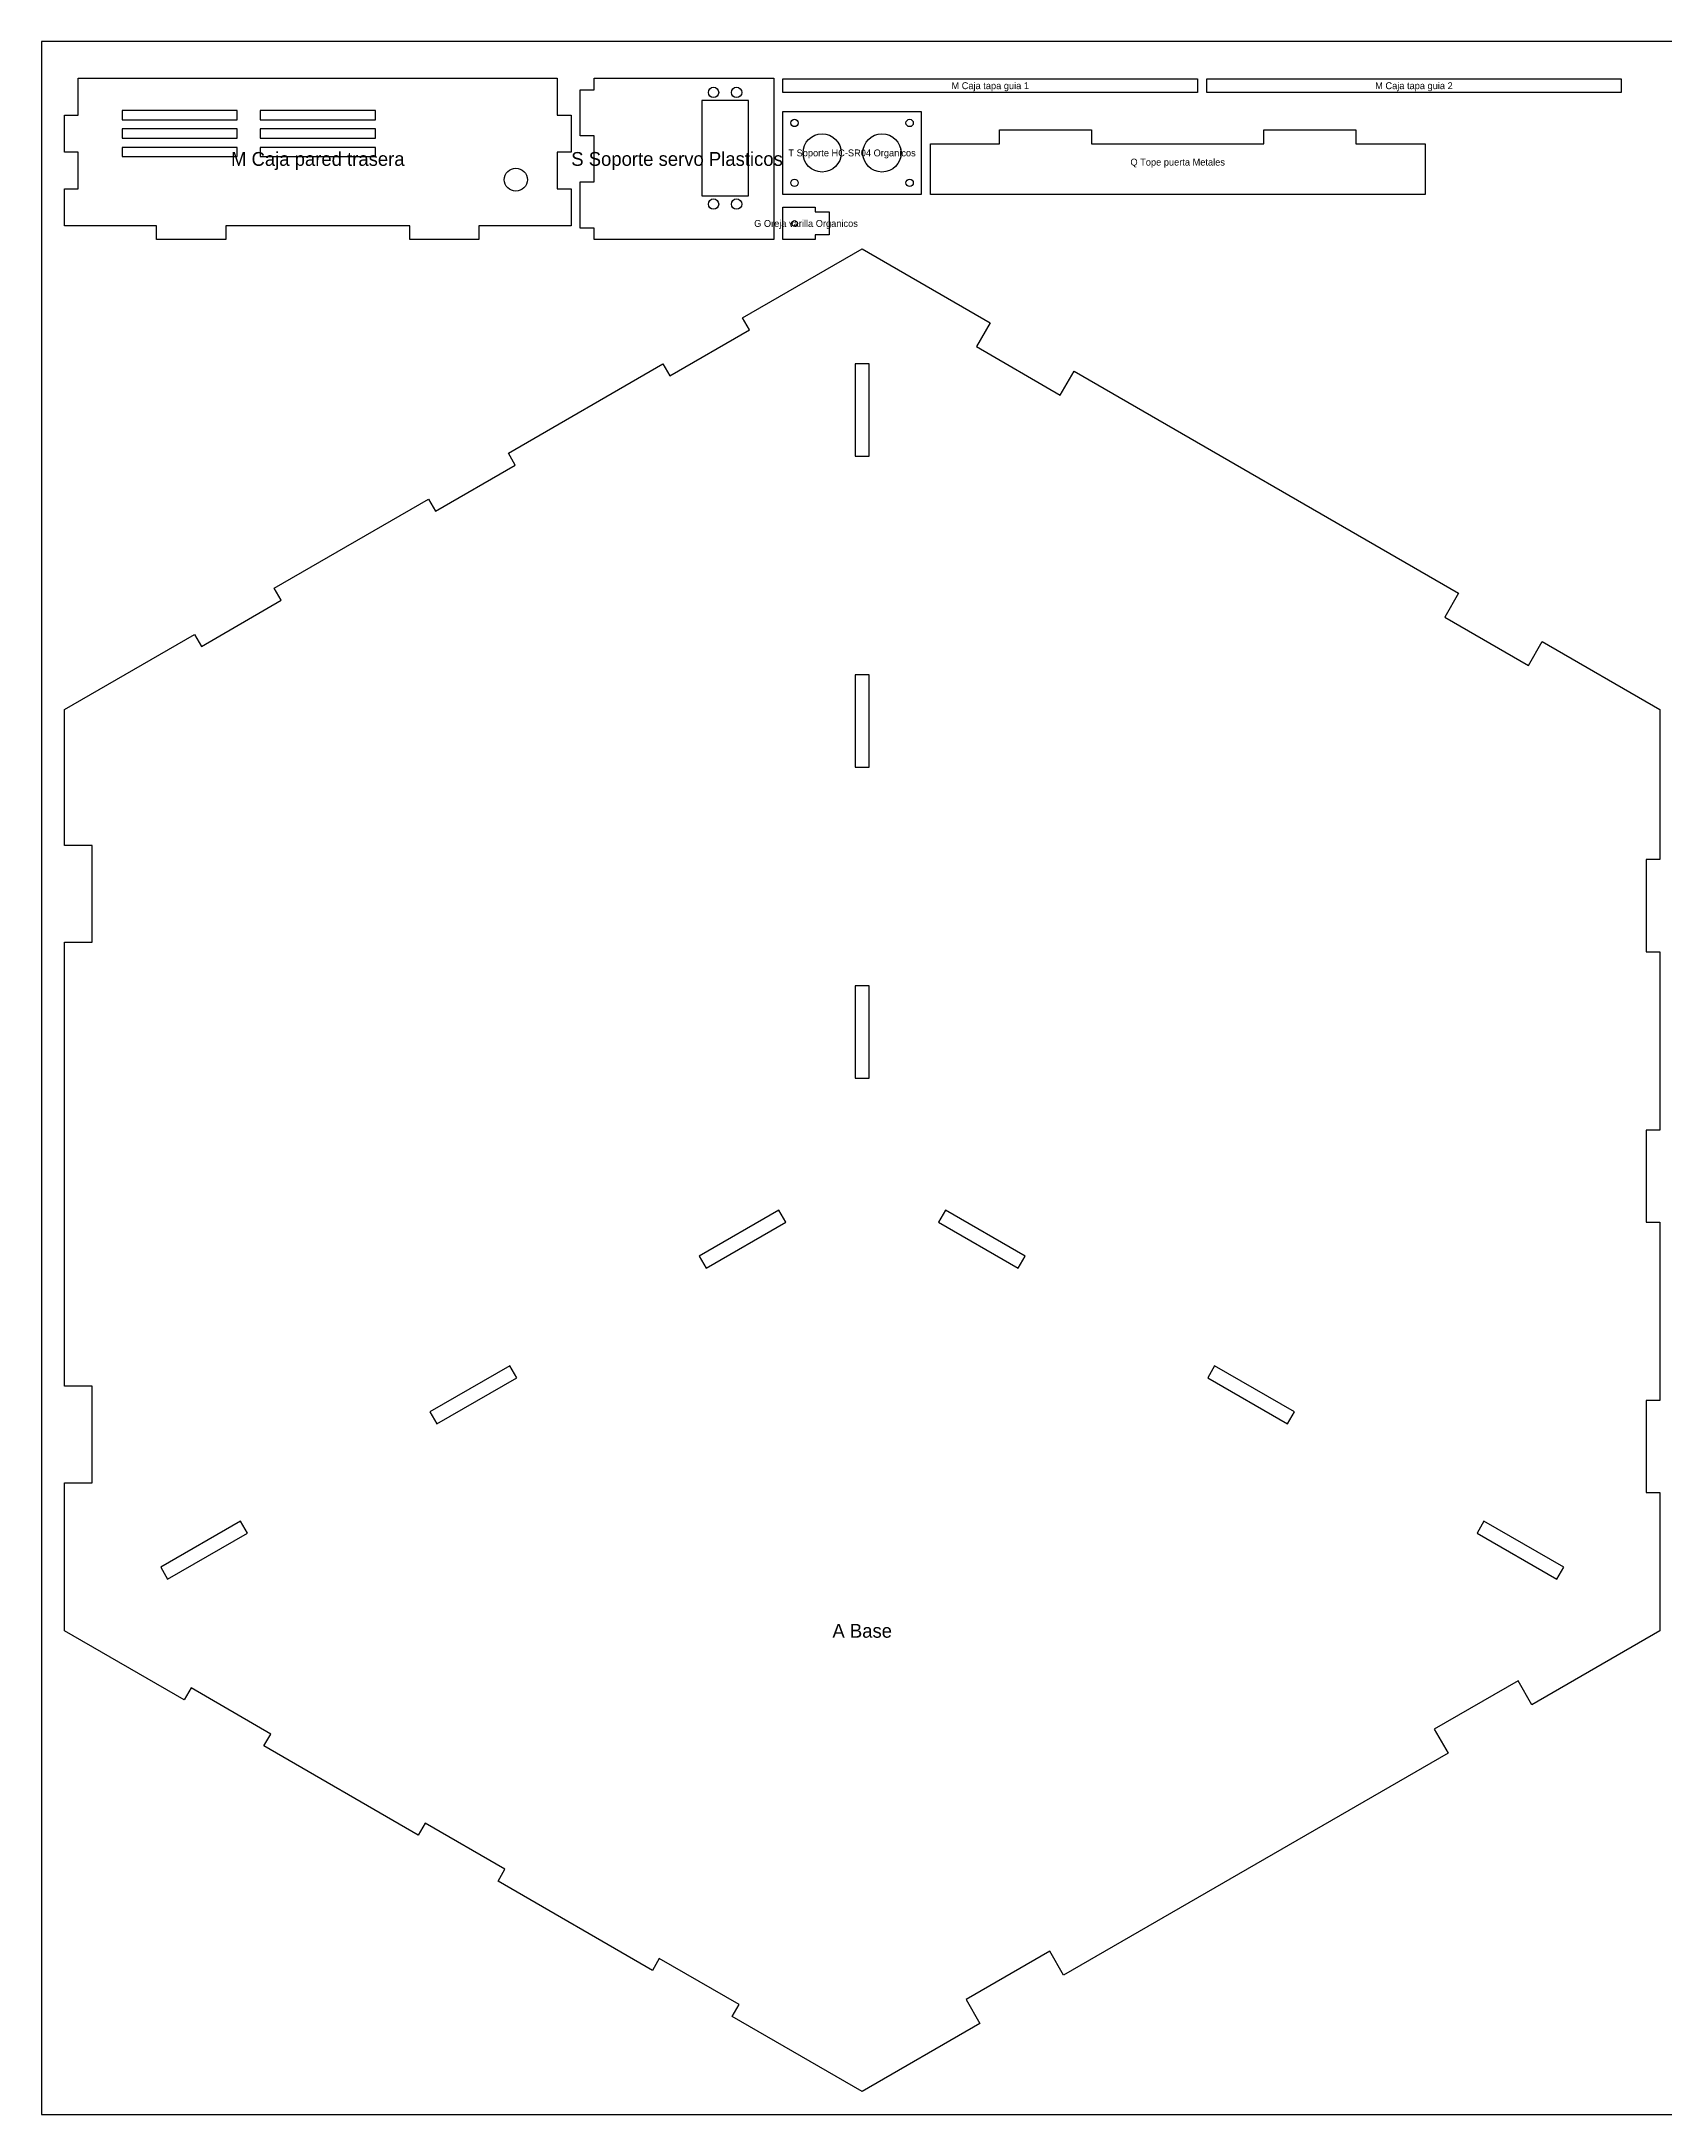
# Model space of a CAD drawing. Header units: millimetres. Extents: x 0 to 1300, y 0 to 900.
# Drawn here: x 0 to 705, y 0 to 900 of the extents above; entities that cross this region are included whole.
import ezdxf
from ezdxf.enums import TextEntityAlignment as Align

# ---------------------------------------------------------------- set-up
doc = ezdxf.new("R2010")
doc.units = ezdxf.units.MM
for name, color, linetype in [('CORTE', 1, 'Continuous'), ('ETIQUETAS_GRABAR', 5, 'Continuous'), ('PLANCHA_1300x900_NO_CORTAR', 8, 'Continuous')]:
    doc.layers.add(name, color=color, linetype=linetype)

msp = doc.modelspace()

# ---------------------------------------------------------------- linework, layer by layer
at = {"layer": 'CORTE'}
for p, q in [((16, 868), (16, 884)), ((16, 884), (224, 884)), ((224, 884), (224, 868)), ((240, 879), (240, 884)), ((240, 884), (318, 884)), ((318, 884), (318, 814)), ((322, 877.8), (322, 883.8)), ((322, 883.8), (502, 883.8)), ((502, 883.8), (502, 877.8)), ((506, 877.8), (506, 883.8)), ((506, 883.8), (686, 883.8)), ((686, 883.8), (686, 877.8)), ((234, 859), (234, 879)), ((234, 879), (240, 879)), ((307, 874.3), (286.7, 874.3)), ((286.7, 874.3), (286.7, 833)), ((307, 833), (307, 874.3)), ((502, 877.8), (322, 877.8)), ((686, 877.8), (506, 877.8)), ((10, 852), (10, 868)), ((10, 868), (16, 868)), ((85, 870), (35, 870)), ((35, 870), (35, 866)), ((35, 866), (85, 866)), ((85, 866), (85, 870)), ((145, 870), (95, 870)), ((95, 870), (95, 866)), ((95, 866), (145, 866)), ((145, 866), (145, 870)), ((224, 868), (230, 868)), ((230, 868), (230, 852)), ((322, 833.61), (322, 869.61)), ((322, 869.61), (382, 869.61)), ((382, 869.61), (382, 833.61)), ((85, 862), (35, 862)), ((35, 862), (35, 858)), ((35, 858), (85, 858)), ((85, 858), (85, 862)), ((145, 862), (95, 862)), ((95, 862), (95, 858)), ((95, 858), (145, 858)), ((145, 858), (145, 862)), ((240, 859), (234, 859)), ((240, 839), (240, 859)), ((386, 833.61), (386, 855.61)), ((386, 855.61), (416, 855.61)), ((416, 855.61), (416, 861.61)), ((416, 861.61), (456, 861.61)), ((456, 861.61), (456, 855.61)), ((456, 855.61), (530.8, 855.61)), ((530.8, 855.61), (530.8, 861.61)), ((530.8, 861.61), (570.8, 861.61)), ((570.8, 861.61), (570.8, 855.61)), ((570.8, 855.61), (600.8, 855.61)), ((600.8, 855.61), (600.8, 833.61)), ((16, 852), (10, 852)), ((16, 836), (16, 852)), ((85, 854), (35, 854)), ((35, 854), (35, 850)), ((35, 850), (85, 850)), ((85, 850), (85, 854)), ((145, 854), (95, 854)), ((95, 854), (95, 850)), ((95, 850), (145, 850)), ((145, 850), (145, 854)), ((230, 852), (224, 852)), ((224, 852), (224, 836)), ((234, 819), (234, 839)), ((234, 839), (240, 839)), ((10, 820), (10, 836)), ((10, 836), (16, 836)), ((224, 836), (230, 836)), ((230, 836), (230, 820)), ((286.7, 833), (307, 833)), ((382, 833.61), (322, 833.61)), ((322, 814), (322, 828)), ((322, 828), (336, 828)), ((336, 828), (336, 826)), ((600.8, 833.61), (386, 833.61)), ((50, 820), (10, 820)), ((50, 814), (50, 820)), ((160, 820), (80, 820)), ((80, 820), (80, 814)), ((160, 814), (160, 820)), ((230, 820), (190, 820)), ((190, 820), (190, 814)), ((240, 819), (234, 819)), ((240, 814), (240, 819)), ((336, 826), (342, 826)), ((342, 826), (342, 816)), ((80, 814), (50, 814)), ((190, 814), (160, 814)), ((318, 814), (240, 814)), ((304.45, 780), (356.41, 810)), ((336, 814), (322, 814)), ((336, 816), (336, 814)), ((342, 816), (336, 816)), ((356.41, 810), (412.01, 777.9)), ((272.81, 754.8), (307.45, 774.8)), ((307.45, 774.8), (304.45, 780)), ((412.01, 777.9), (406.01, 767.51)), ((406.01, 767.51), (442.38, 746.51)), ((202.78, 721.3), (269.81, 760)), ((269.81, 760), (272.81, 754.8)), ((359.41, 760), (353.41, 760)), ((353.41, 760), (353.41, 720)), ((359.41, 720), (359.41, 760)), ((442.38, 746.51), (448.38, 756.9)), ((448.38, 756.9), (615.35, 660.5)), ((205.78, 716.1), (202.78, 721.3)), ((353.41, 720), (359.41, 720)), ((171.13, 696.1), (205.78, 716.1)), ((101.1, 662.6), (168.13, 701.3)), ((168.13, 701.3), (171.13, 696.1)), ((69.46, 637.4), (104.1, 657.4)), ((104.1, 657.4), (101.1, 662.6)), ((615.35, 660.5), (609.35, 650.11)), ((609.35, 650.11), (645.72, 629.11)), ((10, 610), (66.46, 642.6)), ((66.46, 642.6), (69.46, 637.4)), ((645.72, 629.11), (651.72, 639.5)), ((651.72, 639.5), (702.82, 610)), ((359.41, 625), (353.41, 625)), ((353.41, 625), (353.41, 585)), ((359.41, 585), (359.41, 625)), ((10, 551), (10, 610)), ((702.82, 610), (702.82, 544.8)), ((353.41, 585), (359.41, 585)), ((22, 551), (10, 551)), ((22, 509), (22, 551)), ((702.82, 544.8), (696.82, 544.8)), ((696.82, 544.8), (696.82, 504.8)), ((10, 316.2), (10, 509)), ((10, 509), (22, 509)), ((696.82, 504.8), (702.82, 504.8)), ((702.82, 504.8), (702.82, 427.4)), ((359.41, 490), (353.41, 490)), ((353.41, 490), (353.41, 450)), ((359.41, 450), (359.41, 490)), ((353.41, 450), (359.41, 450)), ((702.82, 427.4), (696.82, 427.4)), ((696.82, 427.4), (696.82, 387.4)), ((320.27, 392.6), (285.63, 372.6)), ((288.63, 367.4), (323.27, 387.4)), ((323.27, 387.4), (320.27, 392.6)), ((392.55, 392.6), (389.55, 387.4)), ((389.55, 387.4), (424.19, 367.4)), ((427.19, 372.6), (392.55, 392.6)), ((696.82, 387.4), (702.82, 387.4)), ((702.82, 387.4), (702.82, 310)), ((285.63, 372.6), (288.63, 367.4)), ((424.19, 367.4), (427.19, 372.6)), ((203.36, 325.1), (168.71, 305.1)), ((206.36, 319.9), (203.36, 325.1)), ((509.46, 325.1), (506.46, 319.9)), ((544.11, 305.1), (509.46, 325.1)), ((22, 316.2), (10, 316.2)), ((22, 274.2), (22, 316.2)), ((171.71, 299.9), (206.36, 319.9)), ((506.46, 319.9), (541.11, 299.9)), ((702.82, 310), (696.82, 310)), ((696.82, 310), (696.82, 270)), ((168.71, 305.1), (171.71, 299.9)), ((541.11, 299.9), (544.11, 305.1)), ((10, 210), (10, 274.2)), ((10, 274.2), (22, 274.2)), ((696.82, 270), (702.82, 270)), ((702.82, 270), (702.82, 210)), ((86.44, 257.6), (51.8, 237.6)), ((54.8, 232.4), (89.44, 252.4)), ((89.44, 252.4), (86.44, 257.6)), ((626.38, 257.6), (623.38, 252.4)), ((623.38, 252.4), (658.02, 232.4)), ((661.02, 237.6), (626.38, 257.6)), ((51.8, 237.6), (54.8, 232.4)), ((658.02, 232.4), (661.02, 237.6)), ((61.96, 180), (10, 210)), ((702.82, 210), (647.22, 177.9)), ((64.96, 185.2), (61.96, 180)), ((99.6, 165.2), (64.96, 185.2)), ((641.22, 188.29), (604.85, 167.29)), ((647.22, 177.9), (641.22, 188.29)), ((96.6, 160), (99.6, 165.2)), ((604.85, 167.29), (610.85, 156.9)), ((163.63, 121.3), (96.6, 160)), ((610.85, 156.9), (443.88, 60.5)), ((166.63, 126.5), (163.63, 121.3)), ((201.28, 106.5), (166.63, 126.5)), ((198.28, 101.3), (201.28, 106.5)), ((265.31, 62.6), (198.28, 101.3)), ((268.31, 67.79), (265.31, 62.6)), ((302.95, 47.79), (268.31, 67.79)), ((437.88, 70.89), (401.51, 49.89)), ((443.88, 60.5), (437.88, 70.89)), ((299.95, 42.6), (302.95, 47.79)), ((401.51, 49.89), (407.51, 39.5)), ((356.41, 10), (299.95, 42.6)), ((407.51, 39.5), (356.41, 10))]:
    msp.add_line(p, q, dxfattribs=at)
for centre, radius in [((291.85, 877.9), 2.25), ((301.85, 877.9), 2.25), ((327, 864.61), 1.6), ((377, 864.61), 1.6), ((339, 851.61), 8.3), ((365, 851.61), 8.3), ((206, 840), 5), ((327, 838.61), 1.6), ((377, 838.61), 1.6), ((291.85, 829.4), 2.25), ((301.85, 829.4), 2.25), ((327, 821), 1.25)]:
    msp.add_circle(centre, radius, dxfattribs=at)
at = {"layer": 'PLANCHA_1300x900_NO_CORTAR'}
msp.add_lwpolyline([(0, 0), (1300, 0), (1300, 900), (0, 900)], close=True, dxfattribs=at)

# ---------------------------------------------------------------- texts
at = {"layer": 'ETIQUETAS_GRABAR'}
for s, height, p in [('M Caja tapa guia 1', 3, (412, 880.8)), ('M Caja tapa guia 2', 3, (596, 880.8)), ('M Caja pared trasera', 6, (120, 849)), ('S Soporte servo Plasticos', 6, (276, 849)), ('T Soporte HC-SR04 Organicos', 3, (352, 851.61)), ('Q Tope puerta Metales', 3, (493.4, 847.61)), ('G Oreja varilla Organicos', 3, (332, 821)), ('A Base', 6, (356.41, 210))]:
    msp.add_text(s, height=height, dxfattribs=at).set_placement(p, align=Align.MIDDLE_CENTER)

doc.saveas('drawing.dxf')
